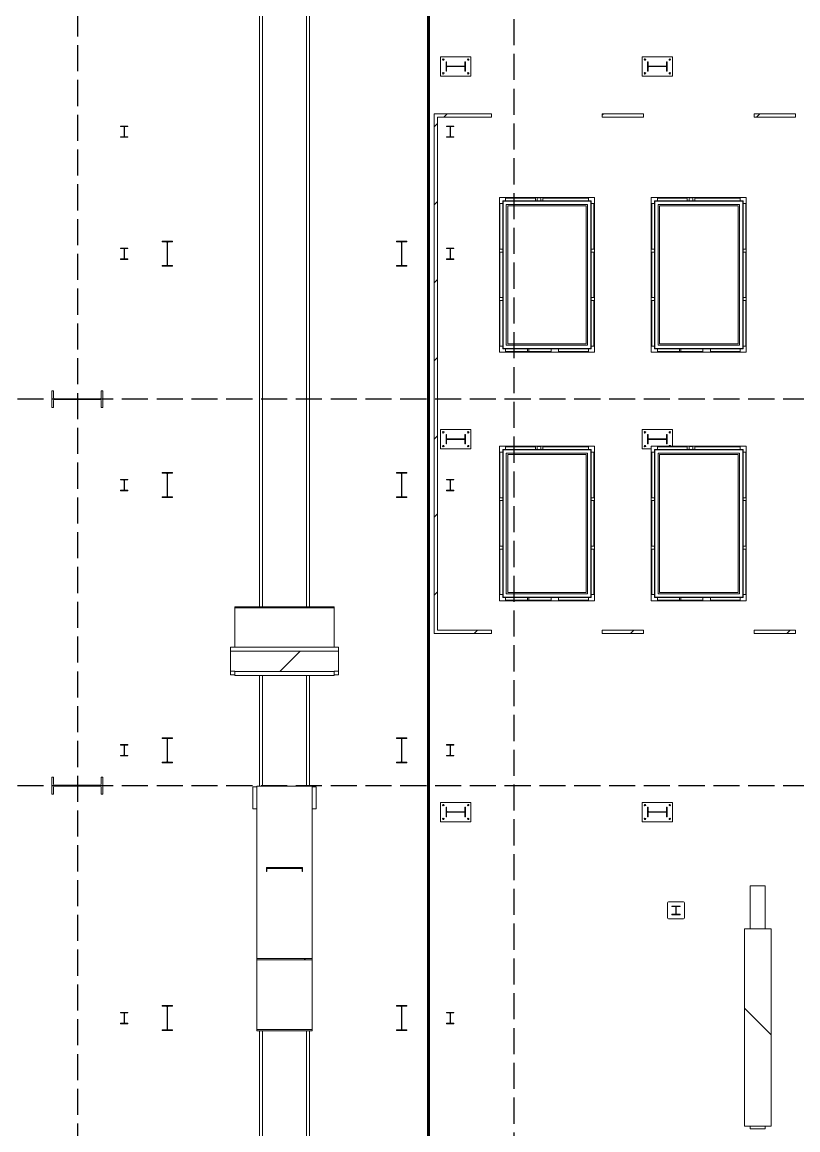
# Model space of a CAD drawing. Header units: millimetres. Extents: x 91119 to 792617, y 23924 to 150567.
# Drawn here: x 656303 to 670345, y 56806 to 76863 of the extents above; entities that cross this region are included whole.
import ezdxf

# ---------------------------------------------------------------- set-up
doc = ezdxf.new("R2010")
doc.units = ezdxf.units.MM
doc.header["$LTSCALE"] = 100
doc.linetypes.add('121217 IES and EMR$0$XKITLINE03', pattern=[6.299213, 4.724409, -1.574803])
doc.linetypes.add('DASHED', pattern=[19.05, 12.7, -6.35])
for name, color, linetype in [('121217 IES and EMR$0$grid', 8, 'Continuous'), ('121217 IES and EMR$0$Xref', 8, 'Continuous'), ('FA', 1, 'Continuous')]:
    doc.layers.add(name, color=color, linetype=linetype)

msp = doc.modelspace()

# ---------------------------------------------------------------- linework, layer by layer
at = {"layer": '121217 IES and EMR$0$grid', "linetype": '121217 IES and EMR$0$XKITLINE03'}
for p, q in [((665202, 144949), (665202, 30568)), ((657302, 121801), (657302, 28655)), ((768187, 70036), (614926, 70036)), ((768187, 63036), (616223, 63036))]:
    msp.add_line(p, q, dxfattribs=at)
at = {"layer": '121217 IES and EMR$0$Xref', "linetype": 'Continuous', "lineweight": 20}
for p, q in [((661452, 66277), (661452, 90520)), ((661502, 66277), (661502, 90499)), ((660602, 85036), (660602, 66277)), ((660652, 85036), (660652, 66277)), ((663877, 76236), (664427, 76236)), ((663877, 75886), (663877, 76236)), ((664427, 76236), (664427, 75886)), ((667527, 76236), (668077, 76236)), ((667527, 75886), (667527, 76236)), ((668077, 76236), (668077, 75886)), ((663976, 75976), (663976, 76147)), ((663976, 76147), (663986, 76147)), ((663986, 76147), (663986, 76075)), ((663986, 76048), (663986, 75976)), ((663996, 76065), (664308, 76065)), ((664308, 76058), (663996, 76058)), ((664318, 76075), (664318, 76147)), ((664318, 76147), (664327, 76147)), ((664318, 75976), (664318, 76048)), ((664327, 76147), (664327, 75976)), ((667626, 75976), (667626, 76147)), ((667626, 76147), (667636, 76147)), ((667636, 76147), (667636, 76075)), ((667636, 76048), (667636, 75976)), ((667646, 76065), (667958, 76065)), ((667958, 76058), (667646, 76058)), ((667968, 76075), (667968, 76147)), ((667968, 76147), (667977, 76147)), ((667968, 75976), (667968, 76048)), ((667977, 76147), (667977, 75976)), ((664427, 75886), (663877, 75886)), ((663986, 75976), (663976, 75976)), ((664327, 75976), (664318, 75976)), ((668077, 75886), (667527, 75886)), ((667636, 75976), (667626, 75976)), ((667977, 75976), (667968, 75976)), ((663763, 75204), (664802, 75204)), ((663763, 65794), (663763, 75204)), ((664802, 75144), (663823, 75144)), ((663823, 75144), (663823, 65854)), ((664802, 75144), (664802, 75204)), ((666802, 75204), (666802, 75144)), ((666802, 75204), (667552, 75204)), ((667552, 75144), (666802, 75144)), ((667552, 75144), (667552, 75204)), ((669552, 75204), (669552, 75144)), ((669552, 75204), (670302, 75204)), ((670302, 75144), (669552, 75144)), ((670302, 75144), (670302, 75204)), ((658218, 74982), (658085, 74982)), ((658085, 74982), (658085, 74974)), ((658085, 74974), (658141, 74974)), ((658149, 74966), (658149, 74794)), ((658155, 74794), (658155, 74966)), ((658162, 74974), (658218, 74974)), ((658218, 74974), (658218, 74982)), ((663985, 74982), (664118, 74982)), ((663985, 74974), (663985, 74982)), ((664041, 74974), (663985, 74974)), ((664049, 74794), (664049, 74966)), ((664055, 74966), (664055, 74794)), ((664118, 74974), (664062, 74974)), ((664118, 74982), (664118, 74974)), ((658085, 74778), (658085, 74786)), ((658141, 74786), (658085, 74786)), ((658085, 74778), (658218, 74778)), ((658218, 74786), (658162, 74786)), ((658218, 74786), (658218, 74778)), ((663985, 74786), (664041, 74786)), ((663985, 74786), (663985, 74778)), ((664118, 74778), (663985, 74778)), ((664062, 74786), (664118, 74786)), ((664118, 74778), (664118, 74786)), ((664942, 70887), (664942, 73686)), ((664942, 73686), (666662, 73686)), ((664942, 73686), (664947, 73681)), ((665002, 73626), (665002, 70947)), ((666602, 73626), (665002, 73626)), ((665008, 73620), (665008, 70953)), ((666596, 73620), (665008, 73620)), ((665052, 73676), (665052, 73626)), ((665593, 73676), (665052, 73676)), ((665593, 73676), (665593, 73626)), ((665692, 73680), (665628, 73680)), ((665628, 73680), (665628, 73626)), ((665692, 73626), (665692, 73680)), ((665727, 73676), (665727, 73626)), ((666552, 73676), (665727, 73676)), ((666552, 73676), (666552, 73626)), ((666596, 70953), (666596, 73620)), ((666602, 70947), (666602, 73626)), ((666662, 73686), (666657, 73681)), ((666662, 73686), (666662, 70887)), ((667692, 70887), (667692, 73686)), ((667692, 73686), (669412, 73686)), ((667692, 73686), (667697, 73681)), ((667752, 73626), (667752, 70947)), ((669352, 73626), (667752, 73626)), ((667758, 73620), (667758, 70953)), ((669346, 73620), (667758, 73620)), ((667802, 73676), (667802, 73626)), ((668343, 73676), (667802, 73676)), ((668343, 73676), (668343, 73626)), ((668442, 73680), (668378, 73680)), ((668378, 73680), (668378, 73626)), ((668442, 73626), (668442, 73680)), ((668477, 73676), (668477, 73626)), ((669302, 73676), (668477, 73676)), ((669302, 73676), (669302, 73626)), ((669346, 70953), (669346, 73620)), ((669352, 70947), (669352, 73626)), ((669412, 73686), (669407, 73681)), ((669412, 73686), (669412, 70887)), ((664952, 73576), (665002, 73576)), ((664952, 73576), (664952, 72751)), ((665002, 73576), (665002, 72751)), ((665067, 73561), (665067, 71012)), ((666537, 73561), (665067, 73561)), ((665092, 73536), (665092, 71037)), ((666512, 73536), (665092, 73536)), ((666512, 71037), (666512, 73536)), ((666537, 71012), (666537, 73561)), ((666652, 73576), (666602, 73576)), ((666602, 72751), (666602, 73576)), ((666652, 72751), (666652, 73576)), ((667702, 73576), (667752, 73576)), ((667702, 73576), (667702, 72751)), ((667752, 73576), (667752, 72751)), ((667817, 73561), (667817, 71012)), ((669287, 73561), (667817, 73561)), ((667842, 73536), (667842, 71037)), ((669262, 73536), (667842, 73536)), ((669262, 71037), (669262, 73536)), ((669287, 71012), (669287, 73561)), ((669402, 73576), (669352, 73576)), ((669352, 72751), (669352, 73576)), ((669402, 72751), (669402, 73576)), ((658837, 72897), (659027, 72897)), ((658837, 72897), (658837, 72884)), ((658917, 72884), (658837, 72884)), ((658927, 72466), (658927, 72874)), ((658936, 72874), (658936, 72466)), ((659027, 72884), (658946, 72884)), ((659027, 72884), (659027, 72897)), ((663077, 72897), (663077, 72884)), ((663267, 72897), (663077, 72897)), ((663077, 72884), (663157, 72884)), ((663167, 72874), (663167, 72466)), ((663176, 72466), (663176, 72874)), ((663186, 72884), (663267, 72884)), ((663267, 72884), (663267, 72897)), ((658085, 72772), (658218, 72772)), ((658085, 72764), (658085, 72772)), ((658141, 72764), (658085, 72764)), ((658149, 72584), (658149, 72756)), ((658155, 72756), (658155, 72584)), ((658218, 72764), (658162, 72764)), ((658218, 72772), (658218, 72764)), ((663985, 72772), (663985, 72764)), ((664118, 72772), (663985, 72772)), ((663985, 72764), (664041, 72764)), ((664049, 72756), (664049, 72584)), ((664055, 72584), (664055, 72756)), ((664062, 72764), (664118, 72764)), ((664118, 72764), (664118, 72772)), ((664952, 72751), (665002, 72751)), ((664952, 72699), (665002, 72699)), ((664952, 72699), (664952, 71874)), ((665002, 72699), (665002, 71874)), ((666652, 72751), (666602, 72751)), ((666652, 72699), (666602, 72699)), ((666602, 71874), (666602, 72699)), ((666652, 71874), (666652, 72699)), ((667702, 72751), (667752, 72751)), ((667702, 72699), (667752, 72699)), ((667702, 72699), (667702, 71874)), ((667752, 72699), (667752, 71874)), ((669402, 72751), (669352, 72751)), ((669402, 72699), (669352, 72699)), ((669352, 71874), (669352, 72699)), ((669402, 71874), (669402, 72699)), ((658085, 72576), (658141, 72576)), ((658085, 72576), (658085, 72568)), ((658218, 72568), (658085, 72568)), ((658162, 72576), (658218, 72576)), ((658218, 72568), (658218, 72576)), ((658837, 72456), (658837, 72443)), ((658837, 72456), (658917, 72456)), ((659027, 72443), (658837, 72443)), ((658946, 72456), (659027, 72456)), ((659027, 72443), (659027, 72456)), ((663157, 72456), (663077, 72456)), ((663077, 72456), (663077, 72443)), ((663077, 72443), (663267, 72443)), ((663267, 72456), (663186, 72456)), ((663267, 72443), (663267, 72456)), ((664041, 72576), (663985, 72576)), ((663985, 72576), (663985, 72568)), ((663985, 72568), (664118, 72568)), ((664118, 72576), (664062, 72576)), ((664118, 72568), (664118, 72576)), ((664952, 71874), (665002, 71874)), ((664952, 71822), (665002, 71822)), ((664952, 70997), (664952, 71822)), ((665002, 70997), (665002, 71822)), ((666652, 71874), (666602, 71874)), ((666652, 71822), (666602, 71822)), ((666602, 71822), (666602, 70997)), ((666652, 71822), (666652, 70997)), ((667702, 71874), (667752, 71874)), ((667702, 71822), (667752, 71822)), ((667702, 70997), (667702, 71822)), ((667752, 70997), (667752, 71822)), ((669402, 71874), (669352, 71874)), ((669402, 71822), (669352, 71822)), ((669352, 71822), (669352, 70997)), ((669402, 71822), (669402, 70997)), ((665067, 71012), (666537, 71012)), ((665092, 71037), (666512, 71037)), ((667817, 71012), (669287, 71012)), ((667842, 71037), (669262, 71037)), ((664947, 70892), (664942, 70887)), ((666662, 70887), (664942, 70887)), ((664952, 70997), (665002, 70997)), ((665002, 70947), (666602, 70947)), ((665008, 70953), (666596, 70953)), ((665052, 70897), (665052, 70947)), ((665052, 70897), (665452, 70897)), ((665452, 70897), (665452, 70947)), ((665452, 70897), (665477, 70897)), ((665477, 70897), (665477, 70947)), ((665477, 70897), (665877, 70897)), ((665877, 70897), (665877, 70947)), ((666011, 70897), (666011, 70947)), ((666011, 70897), (666552, 70897)), ((666552, 70897), (666552, 70947)), ((666652, 70997), (666602, 70997)), ((666657, 70892), (666662, 70887)), ((667697, 70892), (667692, 70887)), ((669412, 70887), (667692, 70887)), ((667702, 70997), (667752, 70997)), ((667752, 70947), (669352, 70947)), ((667758, 70953), (669346, 70953)), ((667802, 70897), (667802, 70947)), ((667802, 70897), (668202, 70897)), ((668202, 70897), (668202, 70947)), ((668202, 70897), (668227, 70897)), ((668227, 70897), (668227, 70947)), ((668227, 70897), (668627, 70897)), ((668627, 70897), (668627, 70947)), ((668761, 70897), (668761, 70947)), ((668761, 70897), (669302, 70897)), ((669302, 70897), (669302, 70947)), ((669402, 70997), (669352, 70997)), ((669407, 70892), (669412, 70887)), ((663877, 69486), (664427, 69486)), ((663877, 69136), (663877, 69486)), ((663976, 69226), (663976, 69397)), ((663976, 69397), (663986, 69397)), ((663986, 69397), (663986, 69325)), ((664318, 69325), (664318, 69397)), ((664318, 69397), (664327, 69397)), ((664327, 69397), (664327, 69226)), ((664427, 69486), (664427, 69136)), ((667527, 69486), (668077, 69486)), ((667527, 69136), (667527, 69486)), ((667626, 69226), (667626, 69397)), ((667626, 69397), (667636, 69397)), ((667636, 69397), (667636, 69325)), ((667968, 69325), (667968, 69397)), ((667968, 69397), (667977, 69397)), ((667977, 69397), (667977, 69226)), ((668077, 69486), (668077, 69186)), ((663986, 69226), (663976, 69226)), ((663986, 69298), (663986, 69226)), ((663996, 69315), (664308, 69315)), ((664308, 69308), (663996, 69308)), ((664318, 69226), (664318, 69298)), ((664327, 69226), (664318, 69226)), ((667636, 69226), (667626, 69226)), ((667636, 69298), (667636, 69226)), ((667646, 69315), (667958, 69315)), ((667958, 69308), (667646, 69308)), ((667968, 69226), (667968, 69298)), ((667977, 69226), (667968, 69226)), ((664427, 69136), (663877, 69136)), ((664942, 66387), (664942, 69186)), ((664942, 69186), (666662, 69186)), ((664942, 69186), (664947, 69181)), ((664952, 69076), (665002, 69076)), ((664952, 69076), (664952, 68251)), ((665002, 69126), (665002, 66447)), ((666602, 69126), (665002, 69126)), ((665002, 69076), (665002, 68251)), ((665008, 69120), (665008, 66453)), ((666596, 69120), (665008, 69120)), ((665052, 69176), (665052, 69126)), ((665593, 69176), (665052, 69176)), ((665067, 69061), (665067, 66512)), ((666537, 69061), (665067, 69061)), ((665092, 69036), (665092, 66537)), ((666512, 69036), (665092, 69036)), ((665593, 69176), (665593, 69126)), ((665692, 69180), (665628, 69180)), ((665628, 69180), (665628, 69126)), ((665692, 69126), (665692, 69180)), ((665727, 69176), (665727, 69126)), ((666552, 69176), (665727, 69176)), ((666512, 66537), (666512, 69036)), ((666537, 66512), (666537, 69061)), ((666552, 69176), (666552, 69126)), ((666596, 66453), (666596, 69120)), ((666602, 66447), (666602, 69126)), ((666652, 69076), (666602, 69076)), ((666602, 68251), (666602, 69076)), ((666652, 68251), (666652, 69076)), ((666662, 69186), (666657, 69181)), ((666662, 69186), (666662, 66387)), ((667692, 69136), (667527, 69136)), ((667692, 66387), (667692, 69186)), ((667692, 69186), (669412, 69186)), ((667692, 69186), (667697, 69181)), ((667702, 69076), (667752, 69076)), ((667702, 69076), (667702, 68251)), ((667752, 69126), (667752, 66447)), ((669352, 69126), (667752, 69126)), ((667752, 69076), (667752, 68251)), ((667758, 69120), (667758, 66453)), ((669346, 69120), (667758, 69120)), ((667802, 69176), (667802, 69126)), ((668343, 69176), (667802, 69176)), ((667817, 69061), (667817, 66512)), ((669287, 69061), (667817, 69061)), ((667842, 69036), (667842, 66537)), ((669262, 69036), (667842, 69036)), ((668343, 69176), (668343, 69126)), ((668442, 69180), (668378, 69180)), ((668378, 69180), (668378, 69126)), ((668442, 69126), (668442, 69180)), ((668477, 69176), (668477, 69126)), ((669302, 69176), (668477, 69176)), ((669262, 66537), (669262, 69036)), ((669287, 66512), (669287, 69061)), ((669302, 69176), (669302, 69126)), ((669346, 66453), (669346, 69120)), ((669352, 66447), (669352, 69126)), ((669402, 69076), (669352, 69076)), ((669352, 68251), (669352, 69076)), ((669402, 68251), (669402, 69076)), ((669412, 69186), (669407, 69181)), ((669412, 69186), (669412, 66387)), ((658837, 68707), (658837, 68694)), ((659027, 68707), (658837, 68707)), ((658837, 68694), (658917, 68694)), ((658927, 68684), (658927, 68276)), ((658936, 68276), (658936, 68684)), ((658946, 68694), (659027, 68694)), ((659027, 68694), (659027, 68707)), ((663077, 68707), (663077, 68694)), ((663077, 68707), (663267, 68707)), ((663157, 68694), (663077, 68694)), ((663167, 68276), (663167, 68684)), ((663176, 68684), (663176, 68276)), ((663267, 68694), (663186, 68694)), ((663267, 68694), (663267, 68707)), ((658085, 68582), (658085, 68574)), ((658218, 68582), (658085, 68582)), ((658085, 68574), (658141, 68574)), ((658149, 68566), (658149, 68394)), ((658155, 68394), (658155, 68566)), ((658162, 68574), (658218, 68574)), ((658218, 68574), (658218, 68582)), ((663985, 68582), (663985, 68574)), ((664118, 68582), (663985, 68582)), ((663985, 68574), (664041, 68574)), ((664049, 68566), (664049, 68394)), ((664055, 68394), (664055, 68566)), ((664062, 68574), (664118, 68574)), ((664118, 68574), (664118, 68582)), ((658085, 68386), (658085, 68378)), ((658141, 68386), (658085, 68386)), ((658085, 68378), (658218, 68378)), ((658218, 68386), (658162, 68386)), ((658218, 68378), (658218, 68386)), ((658837, 68266), (658837, 68253)), ((658917, 68266), (658837, 68266)), ((658837, 68253), (659027, 68253)), ((659027, 68266), (658946, 68266)), ((659027, 68253), (659027, 68266)), ((663077, 68266), (663157, 68266)), ((663077, 68266), (663077, 68253)), ((663267, 68253), (663077, 68253)), ((663186, 68266), (663267, 68266)), ((663267, 68253), (663267, 68266)), ((663985, 68378), (663985, 68386)), ((664041, 68386), (663985, 68386)), ((663985, 68378), (664118, 68378)), ((664118, 68386), (664062, 68386)), ((664118, 68386), (664118, 68378)), ((664952, 68251), (665002, 68251)), ((664952, 68199), (665002, 68199)), ((664952, 68199), (664952, 67374)), ((665002, 68199), (665002, 67374)), ((666652, 68251), (666602, 68251)), ((666652, 68199), (666602, 68199)), ((666602, 67374), (666602, 68199)), ((666652, 67374), (666652, 68199)), ((667702, 68251), (667752, 68251)), ((667702, 68199), (667752, 68199)), ((667702, 68199), (667702, 67374)), ((667752, 68199), (667752, 67374)), ((669402, 68251), (669352, 68251)), ((669402, 68199), (669352, 68199)), ((669352, 67374), (669352, 68199)), ((669402, 67374), (669402, 68199)), ((664952, 67374), (665002, 67374)), ((664952, 67322), (665002, 67322)), ((664952, 66497), (664952, 67322)), ((665002, 66497), (665002, 67322)), ((666652, 67374), (666602, 67374)), ((666652, 67322), (666602, 67322)), ((666602, 67322), (666602, 66497)), ((666652, 67322), (666652, 66497)), ((667702, 67374), (667752, 67374)), ((667702, 67322), (667752, 67322)), ((667702, 66497), (667702, 67322)), ((667752, 66497), (667752, 67322)), ((669402, 67374), (669352, 67374)), ((669402, 67322), (669352, 67322)), ((669352, 67322), (669352, 66497)), ((669402, 67322), (669402, 66497)), ((664947, 66392), (664942, 66387)), ((664952, 66497), (665002, 66497)), ((665002, 66447), (666602, 66447)), ((665008, 66453), (666596, 66453)), ((665052, 66397), (665052, 66447)), ((665052, 66397), (665452, 66397)), ((665067, 66512), (666537, 66512)), ((665092, 66537), (666512, 66537)), ((665452, 66397), (665452, 66447)), ((665452, 66397), (665477, 66397)), ((665477, 66397), (665477, 66447)), ((665477, 66397), (665877, 66397)), ((665877, 66397), (665877, 66447)), ((666011, 66397), (666011, 66447)), ((666011, 66397), (666552, 66397)), ((666552, 66397), (666552, 66447)), ((666652, 66497), (666602, 66497)), ((666657, 66392), (666662, 66387)), ((667697, 66392), (667692, 66387)), ((667702, 66497), (667752, 66497)), ((667752, 66447), (669352, 66447)), ((667758, 66453), (669346, 66453)), ((667802, 66397), (667802, 66447)), ((667802, 66397), (668202, 66397)), ((667817, 66512), (669287, 66512)), ((667842, 66537), (669262, 66537)), ((668202, 66397), (668202, 66447)), ((668202, 66397), (668227, 66397)), ((668227, 66397), (668227, 66447)), ((668227, 66397), (668627, 66397)), ((668627, 66397), (668627, 66447)), ((668761, 66397), (668761, 66447)), ((668761, 66397), (669302, 66397)), ((669302, 66397), (669302, 66447)), ((669402, 66497), (669352, 66497)), ((669407, 66392), (669412, 66387)), ((660152, 66258), (660152, 66277)), ((661952, 66277), (660152, 66277)), ((660152, 65543), (660152, 66258)), ((661952, 66258), (660152, 66258)), ((661952, 66258), (661952, 66277)), ((661952, 65543), (661952, 66258)), ((666662, 66387), (664942, 66387)), ((669412, 66387), (667692, 66387)), ((664802, 65794), (663763, 65794)), ((663823, 65854), (664802, 65854)), ((664802, 65854), (664802, 65794)), ((666802, 65794), (666802, 65854)), ((666802, 65854), (667552, 65854)), ((667552, 65794), (666802, 65794)), ((667552, 65854), (667552, 65794)), ((669552, 65794), (669552, 65854)), ((669552, 65854), (670302, 65854)), ((670302, 65794), (669552, 65794)), ((670302, 65854), (670302, 65794)), ((660077, 65472), (660077, 65543)), ((662027, 65543), (660077, 65543)), ((660077, 65114), (660077, 65472)), ((662027, 65472), (660077, 65472)), ((662027, 65472), (662027, 65543)), ((662027, 65114), (662027, 65472)), ((660077, 65043), (660077, 65114)), ((660077, 65114), (660152, 65114)), ((660077, 65043), (660152, 65043)), ((660152, 65103), (660152, 65114)), ((660152, 65035), (660152, 65103)), ((660152, 65103), (661952, 65103)), ((660152, 65035), (661952, 65035)), ((660602, 65035), (660602, 63026)), ((660652, 65035), (660652, 63026)), ((661452, 63026), (661452, 65035)), ((661502, 63026), (661502, 65035)), ((661952, 65103), (661952, 65114)), ((661952, 65114), (662027, 65114)), ((661952, 65035), (661952, 65103)), ((661952, 65043), (662027, 65043)), ((662027, 65043), (662027, 65114)), ((658085, 63782), (658085, 63774)), ((658218, 63782), (658085, 63782)), ((658218, 63774), (658218, 63782)), ((659027, 63907), (658837, 63907)), ((658837, 63907), (658837, 63894)), ((658837, 63894), (658917, 63894)), ((658927, 63884), (658927, 63476)), ((658936, 63476), (658936, 63884)), ((658946, 63894), (659027, 63894)), ((659027, 63894), (659027, 63907)), ((663077, 63907), (663267, 63907)), ((663077, 63907), (663077, 63894)), ((663157, 63894), (663077, 63894)), ((663167, 63476), (663167, 63884)), ((663176, 63884), (663176, 63476)), ((663267, 63894), (663186, 63894)), ((663267, 63894), (663267, 63907)), ((663985, 63782), (664118, 63782)), ((663985, 63774), (663985, 63782)), ((664118, 63782), (664118, 63774)), ((658085, 63774), (658141, 63774)), ((658085, 63586), (658085, 63578)), ((658141, 63586), (658085, 63586)), ((658149, 63766), (658149, 63594)), ((658155, 63594), (658155, 63766)), ((658162, 63774), (658218, 63774)), ((658218, 63586), (658162, 63586)), ((658218, 63578), (658218, 63586)), ((664041, 63774), (663985, 63774)), ((663985, 63586), (664041, 63586)), ((663985, 63586), (663985, 63578)), ((664049, 63594), (664049, 63766)), ((664055, 63766), (664055, 63594)), ((664118, 63774), (664062, 63774)), ((664062, 63586), (664118, 63586)), ((664118, 63578), (664118, 63586)), ((658085, 63578), (658218, 63578)), ((658837, 63466), (658837, 63453)), ((658917, 63466), (658837, 63466)), ((658837, 63453), (659027, 63453)), ((659027, 63466), (658946, 63466)), ((659027, 63453), (659027, 63466)), ((663077, 63466), (663077, 63453)), ((663077, 63466), (663157, 63466)), ((663267, 63453), (663077, 63453)), ((663186, 63466), (663267, 63466)), ((663267, 63453), (663267, 63466)), ((664118, 63578), (663985, 63578)), ((660477, 62618), (660477, 63018)), ((660552, 63018), (660477, 63018)), ((660552, 63026), (660552, 62884)), ((661552, 63026), (660552, 63026)), ((661552, 63026), (661552, 62884)), ((661627, 63018), (661552, 63018)), ((661627, 62618), (661627, 63018)), ((660552, 59910), (660552, 62884)), ((661552, 59910), (661552, 62884)), ((660477, 62618), (660552, 62618)), ((661552, 62618), (661627, 62618)), ((663877, 62736), (664427, 62736)), ((663877, 62386), (663877, 62736)), ((663976, 62476), (663976, 62647)), ((663976, 62647), (663986, 62647)), ((663986, 62647), (663986, 62575)), ((664318, 62575), (664318, 62647)), ((664318, 62647), (664327, 62647)), ((664327, 62647), (664327, 62476)), ((664427, 62736), (664427, 62386)), ((667527, 62736), (668077, 62736)), ((667527, 62386), (667527, 62736)), ((667626, 62476), (667626, 62647)), ((667626, 62647), (667636, 62647)), ((667636, 62647), (667636, 62575)), ((667968, 62575), (667968, 62647)), ((667968, 62647), (667977, 62647)), ((667977, 62647), (667977, 62476)), ((668077, 62736), (668077, 62386)), ((664427, 62386), (663877, 62386)), ((663986, 62476), (663976, 62476)), ((663986, 62548), (663986, 62476)), ((663996, 62565), (664308, 62565)), ((664308, 62558), (663996, 62558)), ((664318, 62476), (664318, 62548)), ((664327, 62476), (664318, 62476)), ((668077, 62386), (667527, 62386)), ((667636, 62476), (667626, 62476)), ((667636, 62548), (667636, 62476)), ((667646, 62565), (667958, 62565)), ((667958, 62558), (667646, 62558)), ((667968, 62476), (667968, 62548)), ((667977, 62476), (667968, 62476)), ((660727, 61556), (660727, 61486)), ((660727, 61556), (661377, 61556)), ((660733, 61486), (660727, 61486)), ((660733, 61550), (660733, 61486)), ((660733, 61550), (661371, 61550)), ((661371, 61541), (660733, 61541)), ((661371, 61486), (661371, 61550)), ((661377, 61486), (661371, 61486)), ((661377, 61486), (661377, 61556)), ((669482, 60446), (669482, 61223)), ((669755, 61223), (669482, 61223)), ((669755, 60446), (669755, 61223)), ((667984, 60915), (667984, 60645)), ((668274, 60935), (668004, 60935)), ((668062, 60858), (668215, 60858)), ((668062, 60849), (668062, 60858)), ((668128, 60849), (668062, 60849)), ((668136, 60718), (668136, 60841)), ((668142, 60841), (668142, 60718)), ((668215, 60849), (668150, 60849)), ((668215, 60858), (668215, 60849)), ((668294, 60645), (668294, 60915)), ((668004, 60625), (668274, 60625)), ((668062, 60710), (668128, 60710)), ((668062, 60701), (668062, 60710)), ((668215, 60701), (668062, 60701)), ((668150, 60710), (668215, 60710)), ((668215, 60710), (668215, 60701)), ((669859, 60446), (669379, 60446)), ((669379, 60446), (669379, 56874)), ((669859, 56874), (669859, 60446)), ((660552, 59910), (660552, 59885)), ((661552, 59910), (660552, 59910)), ((660552, 59885), (660552, 58624)), ((661552, 59885), (660552, 59885)), ((661552, 59910), (661552, 59885)), ((661552, 59885), (661552, 58624)), ((658837, 59057), (658837, 59044)), ((659027, 59057), (658837, 59057)), ((658837, 59044), (658917, 59044)), ((658927, 59034), (658927, 58626)), ((658936, 58626), (658936, 59034)), ((658946, 59044), (659027, 59044)), ((659027, 59044), (659027, 59057)), ((663077, 59057), (663267, 59057)), ((663077, 59057), (663077, 59044)), ((663157, 59044), (663077, 59044)), ((663167, 58626), (663167, 59034)), ((663176, 59034), (663176, 58626)), ((663267, 59044), (663186, 59044)), ((663267, 59044), (663267, 59057)), ((658085, 58932), (658085, 58924)), ((658218, 58932), (658085, 58932)), ((658085, 58924), (658141, 58924)), ((658149, 58916), (658149, 58744)), ((658155, 58744), (658155, 58916)), ((658162, 58924), (658218, 58924)), ((658218, 58924), (658218, 58932)), ((663985, 58932), (663985, 58924)), ((664118, 58932), (663985, 58932)), ((663985, 58924), (664041, 58924)), ((664049, 58916), (664049, 58744)), ((664055, 58744), (664055, 58916)), ((664062, 58924), (664118, 58924)), ((664118, 58924), (664118, 58932)), ((658141, 58736), (658085, 58736)), ((658085, 58736), (658085, 58728)), ((658085, 58728), (658218, 58728)), ((658218, 58736), (658162, 58736)), ((658218, 58728), (658218, 58736)), ((658837, 58616), (658837, 58603)), ((658917, 58616), (658837, 58616)), ((658837, 58603), (659027, 58603)), ((659027, 58616), (658946, 58616)), ((659027, 58603), (659027, 58616)), ((660552, 58624), (660552, 58599)), ((660552, 58624), (661552, 58624)), ((660552, 58599), (661552, 58599)), ((660602, 58599), (660602, 52639)), ((660652, 58599), (660652, 52639)), ((661452, 52963), (661452, 58599)), ((661502, 53307), (661502, 58599)), ((661552, 58624), (661552, 58599)), ((663077, 58616), (663077, 58603)), ((663077, 58616), (663157, 58616)), ((663267, 58603), (663077, 58603)), ((663186, 58616), (663267, 58616)), ((663267, 58603), (663267, 58616)), ((664041, 58736), (663985, 58736)), ((663985, 58736), (663985, 58728)), ((663985, 58728), (664118, 58728)), ((664118, 58736), (664062, 58736)), ((664118, 58728), (664118, 58736)), ((669379, 56874), (669859, 56874)), ((669482, 56823), (669482, 56874)), ((669755, 56823), (669482, 56823)), ((669755, 56823), (669755, 56874))]:
    msp.add_line(p, q, dxfattribs=at)
at = {"layer": '121217 IES and EMR$0$Xref', "linetype": 'Continuous', "lineweight": 0}
for p, q in [((663823, 75030), (663763, 74970)), ((663997, 75204), (663937, 75144)), ((666826, 75204), (666802, 75180)), ((669654, 75204), (669594, 75144)), ((663823, 73616), (663763, 73556)), ((666076, 73626), (666082, 73620)), ((669352, 73487), (669346, 73481)), ((666596, 73106), (666602, 73100)), ((664102, 72772), (664110, 72764)), ((663823, 72202), (663763, 72142)), ((665002, 71872), (665008, 71866)), ((667758, 71893), (667752, 71887)), ((665920, 70953), (665926, 70947)), ((663823, 70788), (663763, 70728)), ((657424, 70045), (657407, 70028)), ((663823, 69373), (663763, 69313)), ((667977, 69285), (667968, 69275)), ((665002, 69043), (665008, 69037)), ((667752, 69122), (667758, 69116)), ((664049, 68582), (664058, 68573)), ((663823, 67959), (663763, 67899)), ((666596, 67449), (666602, 67443)), ((669346, 67528), (669352, 67522)), ((663823, 66545), (663763, 66485)), ((660727, 66277), (660708, 66258)), ((664547, 65854), (664487, 65794)), ((667375, 65854), (667315, 65794)), ((670203, 65854), (670143, 65794)), ((661337, 65472), (660967, 65103)), ((658837, 63894), (658837, 63894)), ((658927, 63804), (658936, 63795)), ((663077, 63897), (663080, 63894)), ((663167, 63806), (663176, 63798)), ((664086, 62565), (664079, 62558)), ((661175, 61556), (661181, 61550)), ((661431, 59910), (661406, 59885)), ((669379, 59009), (669859, 58529)), ((658143, 58932), (658155, 58919)), ((663995, 58736), (664003, 58728))]:
    msp.add_line(p, q, dxfattribs=at)
at = {"layer": '121217 IES and EMR$0$Xref', "linetype": 'Continuous', "lineweight": 15}
for p, q in [((656843, 70189), (656843, 69884)), ((656870, 70189), (656843, 70189)), ((656870, 70064), (656870, 70189)), ((656870, 69884), (656870, 70009)), ((657714, 70045), (656890, 70045)), ((656890, 70028), (657714, 70028)), ((657733, 70189), (657733, 70064)), ((657761, 70189), (657733, 70189)), ((657733, 70009), (657733, 69884)), ((657761, 69884), (657761, 70189)), ((656843, 69884), (656870, 69884)), ((657733, 69884), (657761, 69884)), ((656843, 63189), (656843, 62884)), ((656870, 63189), (656843, 63189)), ((656870, 63064), (656870, 63189)), ((657733, 63189), (657733, 63064)), ((657761, 63189), (657733, 63189)), ((657761, 62884), (657761, 63189)), ((656870, 62884), (656870, 63009)), ((657714, 63045), (656890, 63045)), ((656890, 63028), (657714, 63028)), ((657733, 63009), (657733, 62884)), ((656843, 62884), (656870, 62884)), ((657733, 62884), (657761, 62884))]:
    msp.add_line(p, q, dxfattribs=at)
at = {"layer": '121217 IES and EMR$0$Xref', "linetype": 'Continuous', "lineweight": 20}
for centre in [(663927, 76186), (664377, 76186), (667577, 76186), (668027, 76186), (663927, 75936), (664377, 75936), (667577, 75936), (668027, 75936), (663927, 69436), (664377, 69436), (667577, 69436), (668027, 69436), (663927, 69186), (664377, 69186), (667577, 69186), (663927, 62686), (664377, 62686), (667577, 62686), (668027, 62686), (663927, 62436), (664377, 62436), (667577, 62436), (668027, 62436)]:
    msp.add_circle(centre, 13, dxfattribs=at)
for centre, radius, start, end in [((663996, 76075), 10.2, 180, 270), ((663996, 76048), 10.2, 90, 180), ((664308, 76075), 10.2, 270, 0), ((664308, 76048), 10.2, 0, 90), ((667646, 76075), 10.2, 180, 270), ((667646, 76048), 10.2, 90, 180), ((667958, 76075), 10.2, 270, 0), ((667958, 76048), 10.2, 0, 90), ((658141, 74966), 7.6, 0, 90), ((658162, 74966), 7.6, 90, 180), ((664041, 74966), 7.6, 0, 90), ((664062, 74966), 7.6, 90, 180), ((658141, 74794), 7.6, 270, 0), ((658162, 74794), 7.6, 180, 270), ((664041, 74794), 7.6, 270, 0), ((664062, 74794), 7.6, 180, 270), ((658917, 72874), 10.2, 0, 90), ((658946, 72874), 10.2, 90, 180), ((663157, 72874), 10.2, 0, 90), ((663186, 72874), 10.2, 90, 180), ((658141, 72756), 7.6, 0, 90), ((658162, 72756), 7.6, 90, 180), ((664041, 72756), 7.6, 0, 90), ((664062, 72756), 7.6, 90, 180), ((658141, 72584), 7.6, 270, 0), ((658162, 72584), 7.6, 180, 270), ((658917, 72466), 10.2, 270, 0), ((658946, 72466), 10.2, 180, 270), ((663157, 72466), 10.2, 270, 0), ((663186, 72466), 10.2, 180, 270), ((664041, 72584), 7.6, 270, 0), ((664062, 72584), 7.6, 180, 270), ((663996, 69325), 10.2, 180, 270), ((663996, 69298), 10.2, 90, 180), ((664308, 69325), 10.2, 270, 0), ((664308, 69298), 10.2, 0, 90), ((667646, 69325), 10.2, 180, 270), ((667646, 69298), 10.2, 90, 180), ((667958, 69325), 10.2, 270, 0), ((667958, 69298), 10.2, 0, 90), ((668027, 69186), 13, 357.7958, 180), ((668027, 69186), 13, 180, 182.2042), ((658917, 68684), 10.2, 0, 90), ((658946, 68684), 10.2, 90, 180), ((663157, 68684), 10.2, 0, 90), ((663186, 68684), 10.2, 90, 180), ((658141, 68566), 7.6, 0, 90), ((658141, 68394), 7.6, 270, 0), ((658162, 68566), 7.6, 90, 180), ((658162, 68394), 7.6, 180, 270), ((664041, 68566), 7.6, 0, 90), ((664041, 68394), 7.6, 270, 0), ((664062, 68566), 7.6, 90, 180), ((664062, 68394), 7.6, 180, 270), ((658917, 68276), 10.2, 270, 0), ((658946, 68276), 10.2, 180, 270), ((663157, 68276), 10.2, 270, 0), ((663186, 68276), 10.2, 180, 270), ((658917, 63884), 10.2, 0, 90), ((658946, 63884), 10.2, 90, 180), ((663157, 63884), 10.2, 0, 90), ((663186, 63884), 10.2, 90, 180), ((658141, 63766), 7.6, 0, 90), ((658141, 63594), 7.6, 270, 0), ((658162, 63766), 7.6, 90, 180), ((658162, 63594), 7.6, 180, 270), ((664041, 63766), 7.6, 0, 90), ((664041, 63594), 7.6, 270, 0), ((664062, 63766), 7.6, 90, 180), ((664062, 63594), 7.6, 180, 270), ((658917, 63476), 10.2, 270, 0), ((658946, 63476), 10.2, 180, 270), ((663157, 63476), 10.2, 270, 0), ((663186, 63476), 10.2, 180, 270), ((663996, 62575), 10.2, 180, 270), ((663996, 62548), 10.2, 90, 180), ((664308, 62575), 10.2, 270, 0), ((664308, 62548), 10.2, 0, 90), ((667646, 62575), 10.2, 180, 270), ((667646, 62548), 10.2, 90, 180), ((667958, 62575), 10.2, 270, 0), ((667958, 62548), 10.2, 0, 90), ((668004, 60915), 20, 90, 180), ((668128, 60841), 7.6, 0, 90), ((668150, 60841), 7.6, 90, 180), ((668274, 60915), 20, 0, 90), ((668004, 60645), 20, 180, 270), ((668128, 60718), 7.6, 270, 0), ((668150, 60718), 7.6, 180, 270), ((668274, 60645), 20, 270, 0), ((658917, 59034), 10.2, 0, 90), ((658946, 59034), 10.2, 90, 180), ((663157, 59034), 10.2, 0, 90), ((663186, 59034), 10.2, 90, 180), ((658141, 58916), 7.6, 0, 90), ((658162, 58916), 7.6, 90, 180), ((664041, 58916), 7.6, 0, 90), ((664062, 58916), 7.6, 90, 180), ((658141, 58744), 7.6, 270, 0), ((658162, 58744), 7.6, 180, 270), ((658917, 58626), 10.2, 270, 0), ((658946, 58626), 10.2, 180, 270), ((663157, 58626), 10.2, 270, 0), ((663186, 58626), 10.2, 180, 270), ((664041, 58744), 7.6, 270, 0), ((664062, 58744), 7.6, 180, 270)]:
    msp.add_arc(centre, radius, start, end, dxfattribs=at)
at = {"layer": '121217 IES and EMR$0$Xref', "linetype": 'Continuous', "lineweight": 15}
for centre, start, end in [((656890, 70064), 180, 270), ((656890, 70009), 90, 180), ((657714, 70064), 270, 0), ((657714, 70009), 0, 90), ((656890, 63064), 180, 270), ((656890, 63009), 90, 180), ((657714, 63064), 270, 0), ((657714, 63009), 0, 90)]:
    msp.add_arc(centre, 19.1, start, end, dxfattribs=at)
at = {"layer": 'FA', "linetype": 'DASHED', "ltscale": 0.5, "const_width": 50}
msp.add_lwpolyline([(670071, 142013), (670071, 141584, -0.414214), (669871, 141384), (663858, 141384, 0.414214), (663658, 141184), (663658, 36437)], format="xyb", dxfattribs=at)

doc.saveas('drawing.dxf')
